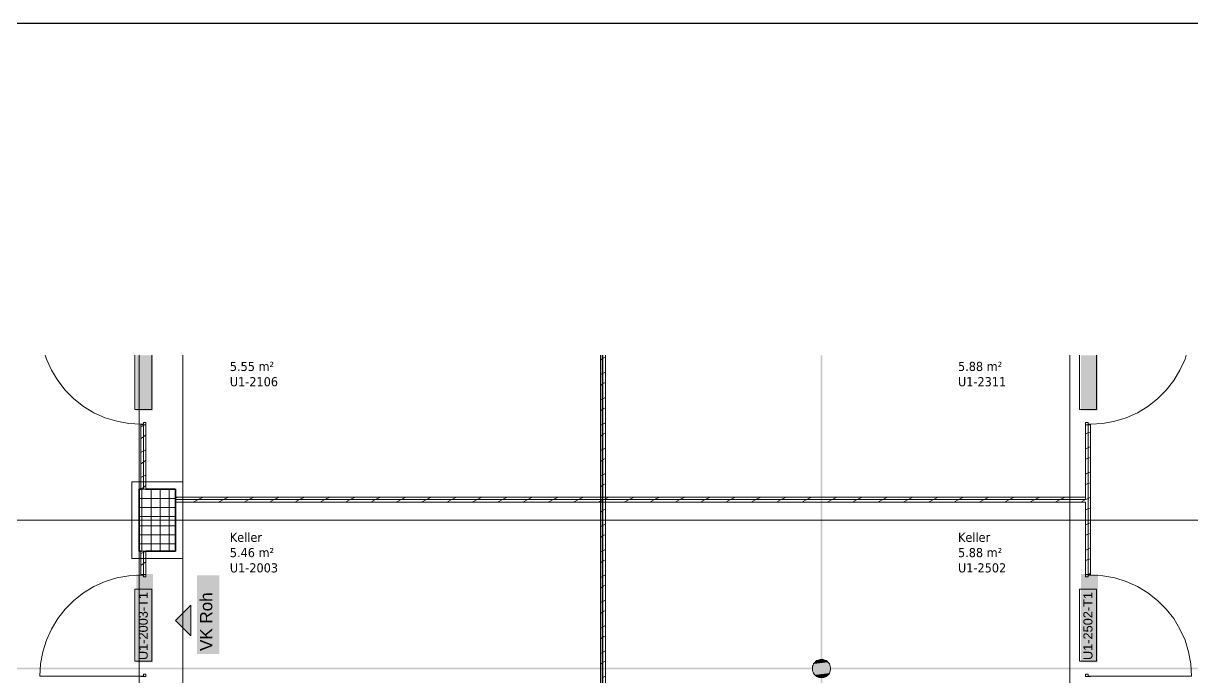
# Model space of a CAD drawing. Extents: x -1132 to 613, y -179 to 712.
# Drawn here: x -121.3 to 70.6, y 358.2 to 465.5 of the extents above; entities that cross this region are included whole.
import ezdxf
from ezdxf.lldxf.tags import DXFTag

# ---------------------------------------------------------------- set-up
doc = ezdxf.new("R2010")
doc.units = 0
doc.layers.get('0').update_dxf_attribs({"lineweight": 13})
for name, color, linetype, lineweight in [('A-____-NOTE-TEXT', 7, 'Continuous', 9), ('A-AREA-____-IDEN', 7, 'Continuous', 5), ('A-DOOR-____-IDEN', 7, 'Continuous', 5), ('A-DOOR-FRAM-MCUT', 7, 'Continuous', 9), ('A-DOOR-OPNG-OTLN', 7, 'Continuous', 9), ('A-FLOR-____-OVHD', 7, 'Strichpunkt - Fein', 9), ('A-WALL-____-MCUT', 7, 'Continuous', 35), ('A-WALL-____-PATT', 7, 'Continuous', 35), ('A-WALL-FNSH-MCUT', 7, 'Continuous', 35), ('S-COLS-____-MCUT', 7, 'Continuous', 35), ('S-COLS-____-OTLN', 7, 'Continuous', 9), ('S-GRID-____-OTLN', 7, 'Continuous', 5)]:
    doc.layers.add(name, color=color, linetype=linetype, lineweight=lineweight)
doc.layers.add('EL01_WAN_Leitung_Potentialausgleich', color=1, linetype='fein_strichliert', lineweight=13, true_color=0xff0000)
doc.styles.get("Standard").update_dxf_attribs({"font": 'arial.ttf'})
tags = doc.linetypes.add('_Rasterlinie_', pattern=[0.375, 0.2, -0.05, 0.075, -0.05]).pattern_tags.tags
tags[10:11] = [DXFTag(74, 4), DXFTag(75, 0), DXFTag(340, '0'), DXFTag(46, 1.0), DXFTag(50, 0.0), DXFTag(44, 0.0), DXFTag(45, 0.0)]
tags[8:9] = [DXFTag(74, 4), DXFTag(75, 0), DXFTag(340, '0'), DXFTag(46, 1.0), DXFTag(50, 0.0), DXFTag(44, 0.0), DXFTag(45, 0.0)]
tags[6:7] = [DXFTag(74, 4), DXFTag(75, 0), DXFTag(340, '0'), DXFTag(46, 1.0), DXFTag(50, 0.0), DXFTag(44, 0.0), DXFTag(45, 0.0)]
tags[4:5] = [DXFTag(74, 4), DXFTag(75, 0), DXFTag(340, '0'), DXFTag(46, 1.0), DXFTag(50, 0.0), DXFTag(44, 0.0), DXFTag(45, 0.0)]
tags = doc.linetypes.add('fein_strichliert', pattern=[4, 1, -2, 1]).pattern_tags.tags
tags[8:9] = [DXFTag(74, 4), DXFTag(75, 0), DXFTag(340, '0'), DXFTag(46, 0.0), DXFTag(50, 0.0), DXFTag(44, 0.0), DXFTag(45, 0.0)]
tags[6:7] = [DXFTag(74, 4), DXFTag(75, 0), DXFTag(340, '0'), DXFTag(46, 0.0), DXFTag(50, 0.0), DXFTag(44, 0.0), DXFTag(45, 0.0)]
tags[4:5] = [DXFTag(74, 4), DXFTag(75, 0), DXFTag(340, '0'), DXFTag(46, 0.0), DXFTag(50, 0.0), DXFTag(44, 0.0), DXFTag(45, 0.0)]
tags = doc.linetypes.add('Strichpunkt - Fein', pattern=[0.2, 0.1, -0.05, 0, -0.05]).pattern_tags.tags
tags[10:11] = [DXFTag(74, 4), DXFTag(75, 0), DXFTag(340, '0'), DXFTag(46, 1.0), DXFTag(50, 0.0), DXFTag(44, 0.0), DXFTag(45, 0.0)]
tags[8:9] = [DXFTag(74, 4), DXFTag(75, 0), DXFTag(340, '0'), DXFTag(46, 1.0), DXFTag(50, 0.0), DXFTag(44, 0.0), DXFTag(45, 0.0)]
tags[6:7] = [DXFTag(74, 4), DXFTag(75, 0), DXFTag(340, '0'), DXFTag(46, 1.0), DXFTag(50, 0.0), DXFTag(44, 0.0), DXFTag(45, 0.0)]
tags[4:5] = [DXFTag(74, 4), DXFTag(75, 0), DXFTag(340, '0'), DXFTag(46, 1.0), DXFTag(50, 0.0), DXFTag(44, 0.0), DXFTag(45, 0.0)]

# ---------------------------------------------------------------- blocks, each defined once
blk = doc.blocks.new('Referenz-A0ULN8GXQT', base_point=(-1139.87, -119.94))
at = {"layer": 'A-____-NOTE-TEXT', "color": 0, "linetype": 'Continuous', "lineweight": 5, "ltscale": 0.13}
for p, q in [((-93.8, 369.89), (-96.3, 367.39)), ((-93.8, 364.89), (-93.8, 369.89)), ((-96.3, 367.39), (-93.8, 364.89))]:
    blk.add_line(p, q, dxfattribs=at)
at = {"layer": 'A-____-NOTE-TEXT', "color": 7, "linetype": 'Continuous', "lineweight": 5, "ltscale": 0.13, "true_color": 0xffffff}
for points in [[(-92.79, 361.89), (-89.12, 361.89), (-92.79, 374.84)], [(-89.12, 361.89), (-92.79, 374.84), (-89.12, 374.84)]]:
    blk.add_solid(points, dxfattribs=at)
at = {"layer": 'A-____-NOTE-TEXT', "color": 0, "linetype": 'Continuous', "lineweight": 5, "ltscale": 0.13}
for points in [[(-96.3, 367.39), (-93.8, 367.39), (-93.8, 369.89)], [(-93.8, 364.89), (-93.8, 367.39), (-96.3, 367.39)]]:
    blk.add_solid(points, dxfattribs=at)
at = {"layer": 'A-DOOR-____-IDEN', "color": 0, "linetype": 'Continuous', "ltscale": 0.13}
for p, q in [((-102.99, 402.08), (-102.99, 411)), ((-100.21, 411), (-100.21, 402.08)), ((52.21, 402.08), (52.21, 411)), ((54.99, 411), (54.99, 402.08)), ((-100.21, 402.08), (-102.99, 402.08)), ((54.99, 402.08), (52.21, 402.08)), ((-102.99, 360.7), (-102.99, 372.54)), ((-102.99, 372.54), (-100.21, 372.54)), ((-100.21, 372.54), (-100.21, 360.7)), ((52.21, 360.7), (52.21, 372.54)), ((52.21, 372.54), (54.99, 372.54)), ((54.99, 372.54), (54.99, 360.7)), ((-100.21, 360.7), (-102.99, 360.7)), ((54.99, 360.7), (52.21, 360.7))]:
    blk.add_line(p, q, dxfattribs=at)
at = {"layer": 'A-DOOR-____-IDEN', "color": 7, "linetype": 'Continuous', "ltscale": 0.13, "true_color": 0xffffff}
for points in [[(-102.75, 401.9), (-99.99, 401.9), (-102.75, 411)], [(-99.99, 401.9), (-102.75, 411), (-99.99, 411)], [(52.45, 401.9), (55.21, 401.9), (52.45, 411)], [(55.21, 401.9), (52.45, 411), (55.21, 411)], [(-102.75, 360.52), (-99.99, 360.52), (-102.75, 375.06)], [(-99.99, 360.52), (-102.75, 375.06), (-99.99, 375.06)], [(52.45, 360.52), (55.21, 360.52), (52.45, 375.06)], [(55.21, 360.52), (52.45, 375.06), (55.21, 375.06)]]:
    blk.add_solid(points, dxfattribs=at)
at = {"layer": 'A-DOOR-FRAM-MCUT', "color": 0, "linetype": 'Continuous', "ltscale": 0.13}
for p, q in [((-102, 399.65), (-102, 399.55)), ((-101.6, 399.65), (-102, 399.65)), ((-102, 399.55), (-101.2, 399.55)), ((-101.2, 399.95), (-101.6, 399.95)), ((-101.6, 399.95), (-101.6, 399.65)), ((-101.2, 399.55), (-101.2, 399.95)), ((53.2, 399.95), (53.6, 399.95)), ((53.2, 399.55), (53.2, 399.95)), ((54, 399.55), (53.2, 399.55)), ((53.6, 399.95), (53.6, 399.65)), ((53.6, 399.65), (54, 399.65)), ((54, 399.65), (54, 399.55)), ((-102, 374.97), (-101.2, 374.97)), ((-102, 374.87), (-102, 374.97)), ((-101.6, 374.87), (-102, 374.87)), ((-101.6, 374.57), (-101.6, 374.87)), ((-101.2, 374.57), (-101.6, 374.57)), ((-101.2, 374.97), (-101.2, 374.57)), ((54, 374.97), (53.2, 374.97)), ((53.2, 374.97), (53.2, 374.57)), ((53.2, 374.57), (53.6, 374.57)), ((53.6, 374.57), (53.6, 374.87)), ((53.6, 374.87), (54, 374.87)), ((54, 374.87), (54, 374.97)), ((-102, 358.27), (-101.6, 358.27)), ((-102, 358.17), (-102, 358.27)), ((-101.2, 358.17), (-102, 358.17)), ((-101.6, 358.57), (-101.2, 358.57)), ((-101.6, 358.27), (-101.6, 358.57)), ((-101.2, 358.57), (-101.2, 358.17)), ((53.6, 358.57), (53.2, 358.57)), ((53.2, 358.57), (53.2, 358.17)), ((53.2, 358.17), (54, 358.17)), ((53.6, 358.27), (53.6, 358.57)), ((54, 358.27), (53.6, 358.27)), ((54, 358.17), (54, 358.27))]:
    blk.add_line(p, q, dxfattribs=at)
at = {"layer": 'A-DOOR-OPNG-OTLN', "color": 0, "linetype": 'Continuous', "ltscale": 0.13}
for p, q in [((-117.72, 411), (-117.53, 410.37)), ((69.52, 410.37), (69.71, 411)), ((-117.53, 410.37), (-116.7, 408.54)), ((68.69, 408.54), (69.52, 410.37)), ((-116.7, 408.54), (-115.67, 406.82)), ((67.66, 406.82), (68.69, 408.54)), ((-115.67, 406.82), (-114.43, 405.25)), ((-114.43, 405.25), (-113.01, 403.83)), ((65, 403.83), (66.42, 405.25)), ((66.42, 405.25), (67.66, 406.82)), ((-113.01, 403.83), (-111.43, 402.59)), ((63.43, 402.59), (65, 403.83)), ((-111.43, 402.59), (-109.72, 401.55)), ((-109.72, 401.55), (-107.89, 400.73)), ((59.88, 400.73), (61.71, 401.55)), ((61.71, 401.55), (63.43, 402.59)), ((-107.89, 400.73), (-105.98, 400.14)), ((-105.98, 400.14), (-104, 399.77)), ((-104, 399.77), (-102, 399.65)), ((54, 399.65), (56, 399.77)), ((56, 399.77), (57.97, 400.14)), ((57.97, 400.14), (59.88, 400.73)), ((-105.98, 374.39), (-107.89, 373.79)), ((-104, 374.75), (-105.98, 374.39)), ((-102, 374.87), (-104, 374.75)), ((56, 374.75), (54, 374.87)), ((57.97, 374.39), (56, 374.75)), ((59.88, 373.79), (57.97, 374.39)), ((-109.72, 372.97), (-111.43, 371.93)), ((-107.89, 373.79), (-109.72, 372.97)), ((61.71, 372.97), (59.88, 373.79)), ((63.43, 371.93), (61.71, 372.97)), ((-113.01, 370.7), (-114.43, 369.28)), ((-111.43, 371.93), (-113.01, 370.7)), ((65, 370.7), (63.43, 371.93)), ((66.42, 369.28), (65, 370.7)), ((-114.43, 369.28), (-115.67, 367.7)), ((67.66, 367.7), (66.42, 369.28)), ((-115.67, 367.7), (-116.7, 365.99)), ((68.69, 365.99), (67.66, 367.7)), ((-116.7, 365.99), (-117.53, 364.16)), ((69.52, 364.16), (68.69, 365.99)), ((-117.53, 364.16), (-118.12, 362.24)), ((70.11, 362.24), (69.52, 364.16)), ((-118.12, 362.24), (-118.48, 360.27)), ((70.48, 360.27), (70.11, 362.24)), ((-118.48, 360.27), (-118.6, 358.27)), ((70.6, 358.27), (70.48, 360.27)), ((-102, 358.27), (-118.6, 358.27)), ((54, 358.27), (70.6, 358.27))]:
    blk.add_line(p, q, dxfattribs=at)
at = {"layer": 'A-FLOR-____-OVHD', "color": 0, "linetype": 'Strichpunkt - Fein', "ltscale": 0.13}
for p, q in [((-95.1, 411), (-95.1, 266.6)), ((-95.1, 390.2), (-103.5, 390.2)), ((-103.5, 390.2), (-103.5, 377.6)), ((-95.1, 377.6), (-95.1, 390.2)), ((-103.5, 377.6), (-95.1, 377.6))]:
    blk.add_line(p, q, dxfattribs=at)
at = {"layer": 'A-WALL-____-MCUT', "color": 0, "linetype": 'Continuous', "lineweight": 9, "ltscale": 0.13}
for p, q in [((-26.1, 265.4), (-26.1, 411)), ((-101.6, 389), (-101.6, 399.55)), ((53.6, 374.97), (53.6, 399.55)), ((-102, 389), (-101.2, 389)), ((53.2, 387.26), (-96.3, 387.26)), ((53.2, 387.26), (53.2, 387.66)), ((-101.2, 378.8), (-102, 378.8)), ((-101.6, 374.97), (-101.6, 378.8))]:
    blk.add_line(p, q, dxfattribs=at)
at = {"layer": 'A-WALL-____-PATT', "color": 0, "linetype": 'Continuous', "lineweight": 9, "ltscale": 0.13}
for p, q in [((-26.1, 410.48), (-26.5, 410.18)), ((-26.01, 410.55), (-26.1, 410.48)), ((-25.7, 410.66), (-25.98, 410.57)), ((-26.1, 408.01), (-26.5, 407.81)), ((-25.7, 408.21), (-26.1, 408.01)), ((-26.1, 406.32), (-26.5, 406.02)), ((-26.01, 406.39), (-26.1, 406.32)), ((-25.7, 406.49), (-25.98, 406.4)), ((-26.1, 403.85), (-26.5, 403.65)), ((-25.7, 404.05), (-26.1, 403.85)), ((-26.1, 402.15), (-26.5, 401.85)), ((-26.01, 402.22), (-26.1, 402.15)), ((-25.7, 402.33), (-25.98, 402.24)), ((-101.6, 399.42), (-102, 399.22)), ((-101.33, 399.55), (-101.6, 399.42)), ((-26.1, 399.68), (-26.5, 399.48)), ((-25.7, 399.88), (-26.1, 399.68)), ((-101.6, 397.59), (-102, 397.29)), ((-101.2, 397.89), (-101.6, 397.59)), ((-26.1, 397.99), (-26.5, 397.69)), ((-26.01, 398.06), (-26.1, 397.99)), ((-25.7, 398.16), (-25.97, 398.07)), ((53.6, 398.22), (53.2, 398.09)), ((54, 398.35), (53.6, 398.22)), ((-101.2, 395.45), (-101.6, 395.25)), ((-26.1, 395.52), (-26.5, 395.32)), ((-25.7, 395.72), (-26.1, 395.52)), ((53.6, 395.8), (53.2, 395.6)), ((54, 396), (53.6, 395.8)), ((-101.6, 395.25), (-102, 395.05)), ((-101.2, 393.72), (-101.6, 393.42)), ((-26.1, 393.82), (-26.5, 393.52)), ((-26.01, 393.89), (-26.1, 393.82)), ((-25.7, 394), (-25.97, 393.91)), ((53.6, 394.06), (53.2, 393.92)), ((54, 394.19), (53.6, 394.06)), ((-101.6, 393.42), (-102, 393.12)), ((-25.7, 391.55), (-26.1, 391.35)), ((53.6, 391.64), (53.2, 391.44)), ((54, 391.84), (53.6, 391.64)), ((-101.6, 391.09), (-102, 390.89)), ((-101.2, 391.29), (-101.6, 391.09)), ((-26.1, 391.35), (-26.5, 391.15)), ((-26.1, 389.66), (-26.5, 389.36)), ((-26.01, 389.73), (-26.1, 389.66)), ((-25.7, 389.83), (-25.97, 389.74)), ((53.6, 389.89), (53.2, 389.76)), ((54, 390.02), (53.6, 389.89)), ((-101.6, 389.26), (-101.95, 389)), ((-101.2, 389.56), (-101.6, 389.26)), ((-95.96, 387.66), (-96.3, 387.49)), ((-92.59, 387.26), (-93.39, 386.86)), ((-91.79, 387.66), (-92.59, 387.26)), ((-88.43, 387.26), (-89.23, 386.86)), ((-87.63, 387.66), (-88.43, 387.26)), ((-84.26, 387.26), (-85.06, 386.86)), ((-83.46, 387.66), (-84.26, 387.26)), ((-80.1, 387.26), (-80.9, 386.86)), ((-79.3, 387.66), (-80.1, 387.26)), ((-75.93, 387.26), (-76.73, 386.86)), ((-75.13, 387.66), (-75.93, 387.26)), ((-71.77, 387.26), (-72.57, 386.86)), ((-70.97, 387.66), (-71.77, 387.26)), ((-67.6, 387.26), (-68.4, 386.86)), ((-66.8, 387.66), (-67.6, 387.26)), ((-63.44, 387.26), (-64.24, 386.86)), ((-62.64, 387.66), (-63.44, 387.26)), ((-59.27, 387.26), (-60.07, 386.86)), ((-58.47, 387.66), (-59.27, 387.26)), ((-55.11, 387.26), (-55.91, 386.86)), ((-54.31, 387.66), (-55.11, 387.26)), ((-50.94, 387.26), (-51.74, 386.86)), ((-50.14, 387.66), (-50.94, 387.26)), ((-46.78, 387.26), (-47.58, 386.86)), ((-45.98, 387.66), (-46.78, 387.26)), ((-42.61, 387.26), (-43.41, 386.86)), ((-41.81, 387.66), (-42.61, 387.26)), ((-38.45, 387.26), (-39.25, 386.86)), ((-37.65, 387.66), (-38.45, 387.26)), ((-34.28, 387.26), (-35.08, 386.86)), ((-33.48, 387.66), (-34.28, 387.26)), ((-30.12, 387.26), (-30.92, 386.86)), ((-29.32, 387.66), (-30.12, 387.26)), ((-26.5, 386.99), (-26.75, 386.86)), ((-26.1, 387.19), (-26.5, 386.99)), ((-25.7, 387.39), (-26.1, 387.19)), ((-25.15, 387.66), (-25.7, 387.39)), ((-21.79, 387.26), (-22.59, 386.86)), ((-20.99, 387.66), (-21.79, 387.26)), ((-17.62, 387.26), (-18.42, 386.86)), ((-16.82, 387.66), (-17.62, 387.26)), ((-13.46, 387.26), (-14.26, 386.86)), ((-12.66, 387.66), (-13.46, 387.26)), ((-9.29, 387.26), (-10.09, 386.86)), ((-8.49, 387.66), (-9.29, 387.26)), ((-5.13, 387.26), (-5.93, 386.86)), ((-4.33, 387.66), (-5.13, 387.26)), ((-0.96, 387.26), (-1.76, 386.86)), ((-0.16, 387.66), (-0.96, 387.26)), ((3.2, 387.26), (2.4, 386.86)), ((4, 387.66), (3.2, 387.26)), ((7.37, 387.26), (6.57, 386.86)), ((8.17, 387.66), (7.37, 387.26)), ((11.53, 387.26), (10.73, 386.86)), ((12.33, 387.66), (11.53, 387.26)), ((15.69, 387.26), (14.89, 386.86)), ((16.49, 387.66), (15.69, 387.26)), ((19.86, 387.26), (19.06, 386.86)), ((20.66, 387.66), (19.86, 387.26)), ((24.02, 387.26), (23.22, 386.86)), ((24.82, 387.66), (24.02, 387.26)), ((28.19, 387.26), (27.39, 386.86)), ((28.99, 387.66), (28.19, 387.26)), ((32.35, 387.26), (31.55, 386.86)), ((33.15, 387.66), (32.35, 387.26)), ((36.52, 387.26), (35.72, 386.86)), ((37.32, 387.66), (36.52, 387.26)), ((40.68, 387.26), (39.88, 386.86)), ((41.48, 387.66), (40.68, 387.26)), ((44.85, 387.26), (44.05, 386.86)), ((45.65, 387.66), (44.85, 387.26)), ((49.01, 387.26), (48.21, 386.86)), ((49.81, 387.66), (49.01, 387.26)), ((53.18, 387.26), (52.38, 386.86)), ((53.2, 387.27), (53.18, 387.26)), ((53.6, 387.47), (53.2, 387.27)), ((54, 387.67), (53.6, 387.47)), ((54, 385.86), (53.6, 385.73)), ((-26.1, 385.49), (-26.5, 385.19)), ((-26.01, 385.56), (-26.1, 385.49)), ((-25.7, 385.67), (-25.97, 385.58)), ((53.6, 385.73), (53.2, 385.59)), ((-26.1, 383.02), (-26.5, 382.82)), ((-25.7, 383.22), (-26.1, 383.02)), ((53.6, 383.31), (53.2, 383.11)), ((54, 383.51), (53.6, 383.31)), ((-26.1, 381.33), (-26.5, 381.03)), ((-26.01, 381.4), (-26.1, 381.33)), ((-25.7, 381.5), (-25.97, 381.41)), ((53.6, 381.56), (53.2, 381.43)), ((54, 381.69), (53.6, 381.56)), ((-101.6, 378.59), (-102, 378.39)), ((-101.2, 378.79), (-101.6, 378.59)), ((-26.1, 378.86), (-26.5, 378.66)), ((-25.7, 379.06), (-26.1, 378.86)), ((53.6, 379.14), (53.2, 378.94)), ((54, 379.34), (53.6, 379.14)), ((-101.6, 376.76), (-102, 376.46)), ((-101.2, 377.06), (-101.6, 376.76)), ((-26.1, 377.16), (-26.5, 376.86)), ((-26.01, 377.23), (-26.1, 377.16)), ((-25.7, 377.34), (-25.97, 377.25)), ((53.6, 377.4), (53.2, 377.26)), ((54, 377.53), (53.6, 377.4)), ((-26.1, 374.69), (-26.5, 374.49)), ((-25.7, 374.89), (-26.1, 374.69)), ((53.6, 374.98), (53.59, 374.97)), ((54, 375.18), (53.6, 374.98)), ((-26.1, 373), (-26.5, 372.7)), ((-26.01, 373.07), (-26.1, 373)), ((-25.7, 373.17), (-25.97, 373.08)), ((-26.1, 370.53), (-26.5, 370.33)), ((-25.7, 370.73), (-26.1, 370.53)), ((-26.1, 368.83), (-26.5, 368.53)), ((-26.01, 368.9), (-26.1, 368.83)), ((-25.7, 369.01), (-25.97, 368.92)), ((-26.1, 366.36), (-26.5, 366.16)), ((-26.1, 364.67), (-26.5, 364.37)), ((-25.7, 366.56), (-26.1, 366.36)), ((-26.01, 364.74), (-26.1, 364.67)), ((-25.7, 364.85), (-25.97, 364.76)), ((-26.1, 362.2), (-26.5, 362)), ((-25.7, 362.4), (-26.1, 362.2)), ((-26.1, 360.5), (-26.5, 360.2)), ((-26.01, 360.58), (-26.1, 360.5)), ((-25.7, 360.68), (-25.97, 360.59)), ((-25.7, 358.23), (-26.1, 358.03))]:
    blk.add_line(p, q, dxfattribs=at)
at = {"layer": 'A-WALL-FNSH-MCUT', "color": 0, "linetype": 'Continuous', "lineweight": 9, "ltscale": 0.13}
for p, q in [((-26.5, 411), (-26.5, 265.4)), ((-25.7, 265.4), (-25.7, 411)), ((-102, 399.55), (-102, 389)), ((-101.2, 399.55), (-102, 399.55)), ((-101.2, 389), (-101.2, 399.55)), ((53.2, 399.55), (53.2, 387.66)), ((54, 399.55), (53.2, 399.55)), ((54, 374.97), (54, 399.55)), ((53.2, 387.66), (-96.3, 387.66)), ((-96.3, 387.66), (-96.3, 386.86)), ((-96.3, 386.86), (53.2, 386.86)), ((53.2, 386.86), (53.2, 374.97)), ((-102, 378.8), (-102, 374.97)), ((-101.2, 374.97), (-101.2, 378.8)), ((-102, 374.97), (-101.2, 374.97)), ((53.2, 374.97), (54, 374.97))]:
    blk.add_line(p, q, dxfattribs=at)
at = {"layer": 'S-COLS-____-MCUT', "color": 0, "linetype": 'Continuous', "ltscale": 0.35}
for p, q in [((-102, 389), (-102.3, 389)), ((-102.3, 389), (-102.3, 378.8)), ((-96.3, 389), (-101.2, 389)), ((-96.3, 378.8), (-96.3, 389)), ((-102.3, 378.8), (-102, 378.8)), ((-101.2, 378.8), (-96.3, 378.8))]:
    blk.add_line(p, q, dxfattribs=at)
at = {"layer": 'S-COLS-____-OTLN', "color": 0, "linetype": 'Continuous', "ltscale": 0.13}
for p, q in [((-102.3, 388.97), (-96.3, 388.97)), ((-101.6, 389), (-102, 389)), ((-101.84, 378.8), (-101.84, 389)), ((-101.2, 389), (-101.6, 389)), ((-100.34, 378.8), (-100.34, 389)), ((-98.84, 378.8), (-98.84, 389)), ((-97.34, 378.8), (-97.34, 389)), ((-102.3, 387.47), (-96.3, 387.47)), ((-102.3, 385.97), (-96.3, 385.97)), ((-102.3, 384.47), (-96.3, 384.47)), ((-102.3, 382.97), (-96.3, 382.97)), ((-102.3, 381.47), (-96.3, 381.47)), ((-102.3, 379.97), (-96.3, 379.97)), ((-102, 378.8), (-101.6, 378.8)), ((-101.6, 378.8), (-101.2, 378.8))]:
    blk.add_line(p, q, dxfattribs=at)
at = {"layer": 'S-GRID-____-OTLN', "color": 0, "linetype": '_Rasterlinie_', "ltscale": 0.13}
for p, q in [((-102.3, 227.4), (-102.3, 411)), ((-26.2, 227.4), (-26.2, 411)), ((50.6, 227.4), (50.6, 411)), ((-162.43, 383.9), (174.99, 383.9))]:
    blk.add_line(p, q, dxfattribs=at)
at = {"layer": 'A-____-NOTE-TEXT', "color": 0, "linetype": 'Continuous', "lineweight": 5, "ltscale": 0.13, "insert": (-92.29, 362.39), "char_height": 2, "attachment_point": 1, "rotation": 90}
blk.add_mtext('{\\fArial;VK Roh}', dxfattribs=at)
at = {"layer": 'A-AREA-____-IDEN', "color": 0, "linetype": 'Continuous', "ltscale": 0.13, "char_height": 1.5, "attachment_point": 1}
for s, insert in [('{\\W0.9;\\fVerdana;5.55 m²}', (-87.39, 409.9)), ('{\\W0.9;\\fVerdana;5.88 m²}', (32.23, 409.9)), ('{\\W0.9;\\fVerdana;U1-2106}', (-87.39, 407.39)), ('{\\W0.9;\\fVerdana;U1-2311}', (32.23, 407.39)), ('{\\W0.9;\\fVerdana;Keller}', (-87.39, 381.82)), ('{\\W0.9;\\fVerdana;Keller}', (32.23, 381.82)), ('{\\W0.9;\\fVerdana;5.46 m²}', (-87.39, 379.31)), ('{\\W0.9;\\fVerdana;5.88 m²}', (32.23, 379.31)), ('{\\W0.9;\\fVerdana;U1-2003}', (-87.39, 376.8)), ('{\\W0.9;\\fVerdana;U1-2502}', (32.23, 376.8))]:
    blk.add_mtext(s, dxfattribs=dict(at, insert=insert))
at = {"layer": 'A-DOOR-____-IDEN', "color": 0, "linetype": 'Continuous', "ltscale": 0.13, "char_height": 1.5, "attachment_point": 1, "rotation": 90}
for s, insert in [('{\\fArial;U1-2003-T1}', (-102.38, 360.9)), ('{\\fArial;U1-2502-T1}', (52.82, 360.9))]:
    blk.add_mtext(s, dxfattribs=dict(at, insert=insert))
blk = doc.blocks.new('Anschlusspunkt-A0ULN8J1QT', base_point=(8.3, 358))
at = {"color": 0, "linetype": 'ByBlock', "lineweight": -2, "ltscale": 0.13}
for p, q in [((9.23, 360.88), (9.05, 360.8)), ((9.41, 360.95), (9.23, 360.88)), ((9.6, 360.99), (9.41, 360.95)), ((9.8, 361), (9.6, 360.99)), ((10, 360.99), (9.8, 361)), ((10.19, 360.95), (10, 360.99)), ((10.37, 360.88), (10.19, 360.95)), ((10.55, 360.8), (10.37, 360.88)), ((8.31, 359.69), (8.3, 359.5)), ((8.3, 359.5), (8.31, 359.3)), ((8.35, 359.89), (8.31, 359.69)), ((8.31, 359.3), (8.35, 359.11)), ((8.41, 360.07), (8.35, 359.89)), ((8.35, 359.11), (8.41, 358.92)), ((8.5, 360.25), (8.41, 360.07)), ((8.41, 358.92), (8.5, 358.75)), ((8.61, 360.41), (8.5, 360.25)), ((8.74, 360.56), (8.61, 360.41)), ((8.89, 360.69), (8.74, 360.56)), ((9.05, 360.8), (8.89, 360.69)), ((10.71, 360.69), (10.55, 360.8)), ((10.86, 360.56), (10.71, 360.69)), ((10.99, 360.41), (10.86, 360.56)), ((11.1, 360.25), (10.99, 360.41)), ((11.19, 360.07), (11.1, 360.25)), ((11.1, 358.75), (11.19, 358.92)), ((11.25, 359.89), (11.19, 360.07)), ((11.19, 358.92), (11.25, 359.11)), ((11.29, 359.69), (11.25, 359.89)), ((11.25, 359.11), (11.29, 359.3)), ((11.3, 359.5), (11.29, 359.69)), ((11.29, 359.3), (11.3, 359.5)), ((8.5, 358.75), (8.61, 358.59)), ((8.61, 358.59), (8.74, 358.44)), ((8.74, 358.44), (8.89, 358.31)), ((8.89, 358.31), (9.05, 358.2)), ((9.05, 358.2), (9.23, 358.11)), ((9.23, 358.11), (9.41, 358.05)), ((9.41, 358.05), (9.6, 358.01)), ((9.6, 358.01), (9.8, 358)), ((9.8, 358), (10, 358.01)), ((10, 358.01), (10.19, 358.05)), ((10.19, 358.05), (10.37, 358.11)), ((10.37, 358.11), (10.55, 358.2)), ((10.55, 358.2), (10.71, 358.31)), ((10.71, 358.31), (10.86, 358.44)), ((10.86, 358.44), (10.99, 358.59)), ((10.99, 358.59), (11.1, 358.75))]:
    blk.add_line(p, q, dxfattribs=at)
for points in [[(10.54, 360.81), (9.07, 360.81), (10.2, 360.94)], [(9.07, 360.81), (10.2, 360.94), (9.39, 360.94)], [(10.2, 360.94), (9.39, 360.94), (10.17, 360.95)], [(9.39, 360.94), (10.17, 360.95), (9.47, 360.95)], [(10.17, 360.95), (9.47, 360.95), (9.78, 361)], [(11.3, 359.5), (8.3, 359.5), (11.25, 359.88)], [(8.3, 359.5), (11.25, 359.88), (8.35, 359.88)], [(8.35, 359.11), (11.3, 359.5), (8.3, 359.5)], [(11.25, 359.89), (8.35, 359.89), (11.1, 360.24)], [(8.35, 359.89), (11.1, 360.24), (8.5, 360.24)], [(11.25, 359.88), (8.35, 359.88), (11.25, 359.89)], [(8.35, 359.88), (11.25, 359.89), (8.35, 359.89)], [(11.25, 359.11), (8.35, 359.11), (11.3, 359.5)], [(8.5, 358.76), (11.25, 359.11), (8.35, 359.11)], [(11.25, 359.11), (8.35, 359.11), (11.25, 359.11)], [(8.35, 359.11), (11.25, 359.11), (8.35, 359.11)], [(11.1, 360.24), (8.5, 360.24), (11.1, 360.26)], [(8.5, 360.24), (11.1, 360.26), (8.51, 360.26)], [(11.1, 358.76), (8.5, 358.76), (11.25, 359.11)], [(11.1, 360.26), (8.51, 360.26), (10.87, 360.55)], [(8.51, 360.26), (10.87, 360.55), (8.73, 360.55)], [(10.87, 360.55), (8.73, 360.55), (10.85, 360.57)], [(8.73, 360.55), (10.85, 360.57), (8.75, 360.57)], [(10.85, 360.57), (8.75, 360.57), (10.56, 360.79)], [(8.75, 360.57), (10.56, 360.79), (9.04, 360.79)], [(10.56, 360.79), (9.04, 360.79), (10.54, 360.81)], [(9.04, 360.79), (10.54, 360.81), (9.07, 360.81)], [(8.51, 358.74), (11.1, 358.76), (8.5, 358.76)], [(11.1, 358.74), (8.51, 358.74), (11.1, 358.76)], [(8.73, 358.45), (11.1, 358.74), (8.51, 358.74)], [(10.87, 358.45), (8.73, 358.45), (11.1, 358.74)], [(8.75, 358.43), (10.87, 358.45), (8.73, 358.45)], [(10.85, 358.43), (8.75, 358.43), (10.87, 358.45)], [(9.04, 358.21), (10.85, 358.43), (8.75, 358.43)], [(10.56, 358.21), (9.04, 358.21), (10.85, 358.43)], [(9.07, 358.19), (10.56, 358.21), (9.04, 358.21)], [(10.54, 358.19), (9.07, 358.19), (10.56, 358.21)], [(9.39, 358.05), (10.54, 358.19), (9.07, 358.19)], [(10.2, 358.05), (9.39, 358.05), (10.54, 358.19)], [(9.47, 358.04), (10.2, 358.05), (9.39, 358.05)], [(10.17, 358.04), (9.47, 358.04), (10.2, 358.05)], [(9.78, 358), (10.17, 358.04), (9.47, 358.04)]]:
    blk.add_solid(points, dxfattribs=at)

msp = doc.modelspace()

# ---------------------------------------------------------------- linework, layer by layer
at = {"color": 0, "linetype": 'ByBlock', "lineweight": -2, "ltscale": 0.13}
msp.add_line((607.58, 465.53), (-1132.42, 465.53), dxfattribs=at)
at = {"layer": 'EL01_WAN_Leitung_Potentialausgleich', "linetype": 'ByBlock', "ltscale": 0.13}
for points in [[(9.65, -45.2), (9.95, -45.2), (9.65, 411)], [(9.95, -45.2), (9.65, 411), (9.95, 411)], [(174.99, 359.35), (-1035.05, 359.35), (174.99, 359.65)], [(-1035.05, 359.35), (174.99, 359.65), (-1035.05, 359.65)], [(174.99, 359.65), (-1035.05, 359.65), (-1035.05, 359.65)], [(174.99, 359.35), (174.99, 359.35), (-1035.05, 359.35)]]:
    msp.add_solid(points, dxfattribs=at)

# ---------------------------------------------------------------- block references
at = {"color": 9, "lineweight": 25, "ltscale": 0.25, "true_color": 0xc0c0c0}
msp.add_blockref('Referenz-A0ULN8GXQT', (-1139.87, -119.94), dxfattribs=at)
at = {"layer": 'EL01_WAN_Leitung_Potentialausgleich', "linetype": 'ByBlock', "ltscale": 0.13}
msp.add_blockref('Anschlusspunkt-A0ULN8J1QT', (8.3, 358), dxfattribs=at)

doc.saveas('drawing.dxf')
